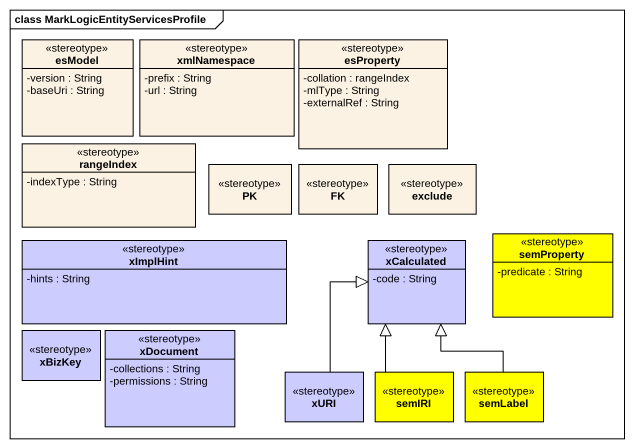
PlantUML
@startuml
mainframe class MarkLogicEntityServicesProfile
hide circle
hide empty members
skinparam classAttributeIconSize 0
class esModel <<stereotype>> {
  -version : String
  -baseUri : String
}
class xmlNamespace <<stereotype>> {
  -prefix : String
  -url : String
}
class esProperty <<stereotype>> {
  -collation : rangeIndex
  -mlType : String
  -externalRef : String
}
class rangeIndex <<stereotype>> {
  -indexType : String
}
class PK <<stereotype>>
class FK <<stereotype>>
class exclude <<stereotype>>
class xImplHint <<stereotype>> #CCCCFF {
  -hints : String
}
class xCalculated <<stereotype>> #CCCCFF {
  -code : String
}
class semProperty <<stereotype>> #FFFF00 {
  -predicate : String
}
class xBizKey <<stereotype>> #CCCCFF
class xDocument <<stereotype>> #CCCCFF {
  -collections : String
  -permissions : String
}
class xURI <<stereotype>> #CCCCFF
class semIRI <<stereotype>> #FFFF00
class semLabel <<stereotype>> #FFFF00
xURI -up-|> xCalculated
semIRI -up-|> xCalculated
semLabel -up-|> xCalculated
@enduml
